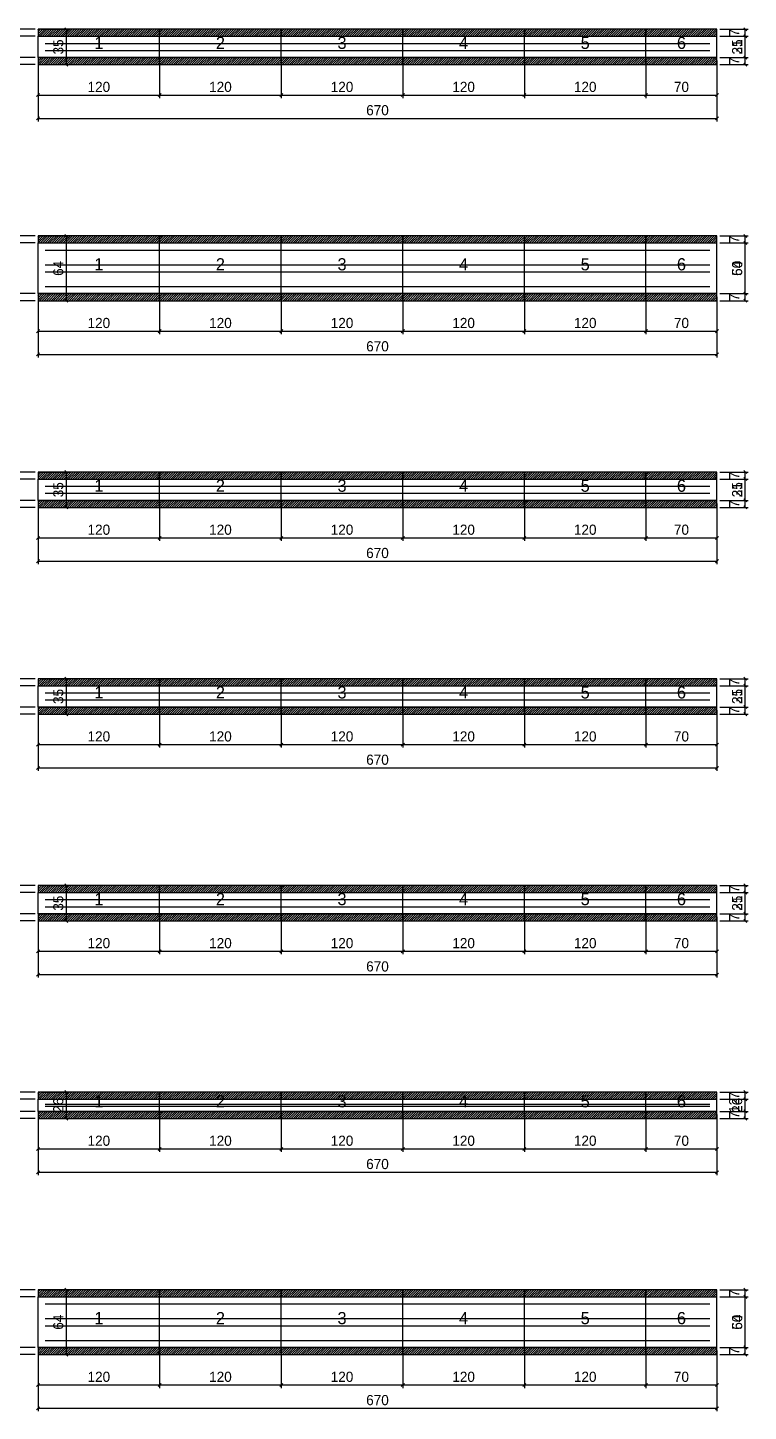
# Model space of a CAD drawing. Extents: x -13000 to 3070, y -38812 to 10330.
# Drawn here: x 918 to 1629, y -4917 to -3552 of the extents above; entities that cross this region are included whole.
import ezdxf
from ezdxf.enums import TextEntityAlignment as Align

# ---------------------------------------------------------------- set-up
doc = ezdxf.new("R2010")
doc.units = 0
for name, color, linetype in [('5', 5, 'Continuous'), ('COTA', 241, 'Continuous'), ('Painéis', 200, 'Continuous'), ('SARR_2.2x7', 40, 'Continuous'), ('SCO-___-LAJ', 224, 'Continuous')]:
    doc.layers.add(name, color=color, linetype=linetype)
doc.dimstyles.new('PAINEL', dxfattribs={"dimtxt": 10, "dimasz": 3, "dimexe": 3, "dimexo": 3, "dimgap": 3, "dimtad": 1, "dimblk": 'OBLIQUE', "dimblk1": 'OBLIQUE', "dimcen": 2.5, "dimclrd": 4, "dimclre": 4, "dimclrt": 240, "dimazin": 3, "dimtfac": 1, "dimtmove": 0, "dimatfit": 3})

# ---------------------------------------------------------------- blocks, each defined once
blk = doc.blocks.new('_OBLIQUE')
at = {"color": 0, "linetype": 'BYBLOCK'}
blk.add_line((-0.5, -0.5), (0.5, 0.5), dxfattribs=at)

msp = doc.modelspace()

# ---------------------------------------------------------------- hatches: boundary and pattern name
at = {"layer": 'COTA'}
h = msp.add_hatch(dxfattribs=at)
h.set_pattern_fill('ANSI31', scale=0.5)
h.paths.add_polyline_path([(928, -3560), (1048, -3560), (1048, -3553), (928, -3553)])
h = msp.add_hatch(dxfattribs=at)
h.set_pattern_fill('ANSI31', scale=0.5)
h.paths.add_polyline_path([(1048, -3560), (1168, -3560), (1168, -3553), (1048, -3553)])
h = msp.add_hatch(dxfattribs=at)
h.set_pattern_fill('ANSI31', scale=0.5)
h.paths.add_polyline_path([(1168, -3560), (1288, -3560), (1288, -3553), (1168, -3553)])
h = msp.add_hatch(dxfattribs=at)
h.set_pattern_fill('ANSI31', scale=0.5)
h.paths.add_polyline_path([(1288, -3560), (1408, -3560), (1408, -3553), (1288, -3553)])
h = msp.add_hatch(dxfattribs=at)
h.set_pattern_fill('ANSI31', scale=0.5)
h.paths.add_polyline_path([(1408, -3560), (1528, -3560), (1528, -3553), (1408, -3553)])
h = msp.add_hatch(dxfattribs=at)
h.set_pattern_fill('ANSI31', scale=0.5)
h.paths.add_polyline_path([(1528, -3560), (1598, -3560), (1598, -3553), (1528, -3553)])
h = msp.add_hatch(dxfattribs=at)
h.set_pattern_fill('ANSI31', scale=0.5)
h.paths.add_polyline_path([(928, -3588), (1048, -3588), (1048, -3581), (928, -3581)])
h = msp.add_hatch(dxfattribs=at)
h.set_pattern_fill('ANSI31', scale=0.5)
h.paths.add_polyline_path([(1048, -3588), (1168, -3588), (1168, -3581), (1048, -3581)])
h = msp.add_hatch(dxfattribs=at)
h.set_pattern_fill('ANSI31', scale=0.5)
h.paths.add_polyline_path([(1168, -3588), (1288, -3588), (1288, -3581), (1168, -3581)])
h = msp.add_hatch(dxfattribs=at)
h.set_pattern_fill('ANSI31', scale=0.5)
h.paths.add_polyline_path([(1288, -3588), (1408, -3588), (1408, -3581), (1288, -3581)])
h = msp.add_hatch(dxfattribs=at)
h.set_pattern_fill('ANSI31', scale=0.5)
h.paths.add_polyline_path([(1408, -3588), (1528, -3588), (1528, -3581), (1408, -3581)])
h = msp.add_hatch(dxfattribs=at)
h.set_pattern_fill('ANSI31', scale=0.5)
h.paths.add_polyline_path([(1528, -3588), (1598, -3588), (1598, -3581), (1528, -3581)])
h = msp.add_hatch(dxfattribs=at)
h.set_pattern_fill('ANSI31', scale=0.5)
h.paths.add_polyline_path([(928, -3764), (1048, -3764), (1048, -3757), (928, -3757)])
h = msp.add_hatch(dxfattribs=at)
h.set_pattern_fill('ANSI31', scale=0.5)
h.paths.add_polyline_path([(1048, -3764), (1168, -3764), (1168, -3757), (1048, -3757)])
h = msp.add_hatch(dxfattribs=at)
h.set_pattern_fill('ANSI31', scale=0.5)
h.paths.add_polyline_path([(1168, -3764), (1288, -3764), (1288, -3757), (1168, -3757)])
h = msp.add_hatch(dxfattribs=at)
h.set_pattern_fill('ANSI31', scale=0.5)
h.paths.add_polyline_path([(1288, -3764), (1408, -3764), (1408, -3757), (1288, -3757)])
h = msp.add_hatch(dxfattribs=at)
h.set_pattern_fill('ANSI31', scale=0.5)
h.paths.add_polyline_path([(1408, -3764), (1528, -3764), (1528, -3757), (1408, -3757)])
h = msp.add_hatch(dxfattribs=at)
h.set_pattern_fill('ANSI31', scale=0.5)
h.paths.add_polyline_path([(1528, -3764), (1598, -3764), (1598, -3757), (1528, -3757)])
h = msp.add_hatch(dxfattribs=at)
h.set_pattern_fill('ANSI31', scale=0.5)
h.paths.add_polyline_path([(928, -3821), (1048, -3821), (1048, -3814), (928, -3814)])
h = msp.add_hatch(dxfattribs=at)
h.set_pattern_fill('ANSI31', scale=0.5)
h.paths.add_polyline_path([(1048, -3821), (1168, -3821), (1168, -3814), (1048, -3814)])
h = msp.add_hatch(dxfattribs=at)
h.set_pattern_fill('ANSI31', scale=0.5)
h.paths.add_polyline_path([(1168, -3821), (1288, -3821), (1288, -3814), (1168, -3814)])
h = msp.add_hatch(dxfattribs=at)
h.set_pattern_fill('ANSI31', scale=0.5)
h.paths.add_polyline_path([(1288, -3821), (1408, -3821), (1408, -3814), (1288, -3814)])
h = msp.add_hatch(dxfattribs=at)
h.set_pattern_fill('ANSI31', scale=0.5)
h.paths.add_polyline_path([(1408, -3821), (1528, -3821), (1528, -3814), (1408, -3814)])
h = msp.add_hatch(dxfattribs=at)
h.set_pattern_fill('ANSI31', scale=0.5)
h.paths.add_polyline_path([(1528, -3821), (1598, -3821), (1598, -3814), (1528, -3814)])
h = msp.add_hatch(dxfattribs=at)
h.set_pattern_fill('ANSI31', scale=0.5)
h.paths.add_polyline_path([(928, -3997), (1048, -3997), (1048, -3990), (928, -3990)])
h = msp.add_hatch(dxfattribs=at)
h.set_pattern_fill('ANSI31', scale=0.5)
h.paths.add_polyline_path([(1048, -3997), (1168, -3997), (1168, -3990), (1048, -3990)])
h = msp.add_hatch(dxfattribs=at)
h.set_pattern_fill('ANSI31', scale=0.5)
h.paths.add_polyline_path([(1168, -3997), (1288, -3997), (1288, -3990), (1168, -3990)])
h = msp.add_hatch(dxfattribs=at)
h.set_pattern_fill('ANSI31', scale=0.5)
h.paths.add_polyline_path([(1288, -3997), (1408, -3997), (1408, -3990), (1288, -3990)])
h = msp.add_hatch(dxfattribs=at)
h.set_pattern_fill('ANSI31', scale=0.5)
h.paths.add_polyline_path([(1408, -3997), (1528, -3997), (1528, -3990), (1408, -3990)])
h = msp.add_hatch(dxfattribs=at)
h.set_pattern_fill('ANSI31', scale=0.5)
h.paths.add_polyline_path([(1528, -3997), (1598, -3997), (1598, -3990), (1528, -3990)])
h = msp.add_hatch(dxfattribs=at)
h.set_pattern_fill('ANSI31', scale=0.5)
h.paths.add_polyline_path([(928, -4025), (1048, -4025), (1048, -4018), (928, -4018)])
h = msp.add_hatch(dxfattribs=at)
h.set_pattern_fill('ANSI31', scale=0.5)
h.paths.add_polyline_path([(1048, -4025), (1168, -4025), (1168, -4018), (1048, -4018)])
h = msp.add_hatch(dxfattribs=at)
h.set_pattern_fill('ANSI31', scale=0.5)
h.paths.add_polyline_path([(1168, -4025), (1288, -4025), (1288, -4018), (1168, -4018)])
h = msp.add_hatch(dxfattribs=at)
h.set_pattern_fill('ANSI31', scale=0.5)
h.paths.add_polyline_path([(1288, -4025), (1408, -4025), (1408, -4018), (1288, -4018)])
h = msp.add_hatch(dxfattribs=at)
h.set_pattern_fill('ANSI31', scale=0.5)
h.paths.add_polyline_path([(1408, -4025), (1528, -4025), (1528, -4018), (1408, -4018)])
h = msp.add_hatch(dxfattribs=at)
h.set_pattern_fill('ANSI31', scale=0.5)
h.paths.add_polyline_path([(1528, -4025), (1598, -4025), (1598, -4018), (1528, -4018)])
h = msp.add_hatch(dxfattribs=at)
h.set_pattern_fill('ANSI31', scale=0.5)
h.paths.add_polyline_path([(928, -4201), (1048, -4201), (1048, -4194), (928, -4194)])
h = msp.add_hatch(dxfattribs=at)
h.set_pattern_fill('ANSI31', scale=0.5)
h.paths.add_polyline_path([(1048, -4201), (1168, -4201), (1168, -4194), (1048, -4194)])
h = msp.add_hatch(dxfattribs=at)
h.set_pattern_fill('ANSI31', scale=0.5)
h.paths.add_polyline_path([(1168, -4201), (1288, -4201), (1288, -4194), (1168, -4194)])
h = msp.add_hatch(dxfattribs=at)
h.set_pattern_fill('ANSI31', scale=0.5)
h.paths.add_polyline_path([(1288, -4201), (1408, -4201), (1408, -4194), (1288, -4194)])
h = msp.add_hatch(dxfattribs=at)
h.set_pattern_fill('ANSI31', scale=0.5)
h.paths.add_polyline_path([(1408, -4201), (1528, -4201), (1528, -4194), (1408, -4194)])
h = msp.add_hatch(dxfattribs=at)
h.set_pattern_fill('ANSI31', scale=0.5)
h.paths.add_polyline_path([(1528, -4201), (1598, -4201), (1598, -4194), (1528, -4194)])
h = msp.add_hatch(dxfattribs=at)
h.set_pattern_fill('ANSI31', scale=0.5)
h.paths.add_polyline_path([(928, -4229), (1048, -4229), (1048, -4222), (928, -4222)])
h = msp.add_hatch(dxfattribs=at)
h.set_pattern_fill('ANSI31', scale=0.5)
h.paths.add_polyline_path([(1048, -4229), (1168, -4229), (1168, -4222), (1048, -4222)])
h = msp.add_hatch(dxfattribs=at)
h.set_pattern_fill('ANSI31', scale=0.5)
h.paths.add_polyline_path([(1168, -4229), (1288, -4229), (1288, -4222), (1168, -4222)])
h = msp.add_hatch(dxfattribs=at)
h.set_pattern_fill('ANSI31', scale=0.5)
h.paths.add_polyline_path([(1288, -4229), (1408, -4229), (1408, -4222), (1288, -4222)])
h = msp.add_hatch(dxfattribs=at)
h.set_pattern_fill('ANSI31', scale=0.5)
h.paths.add_polyline_path([(1408, -4229), (1528, -4229), (1528, -4222), (1408, -4222)])
h = msp.add_hatch(dxfattribs=at)
h.set_pattern_fill('ANSI31', scale=0.5)
h.paths.add_polyline_path([(1528, -4229), (1598, -4229), (1598, -4222), (1528, -4222)])
h = msp.add_hatch(dxfattribs=at)
h.set_pattern_fill('ANSI31', scale=0.5)
h.paths.add_polyline_path([(928, -4405), (1048, -4405), (1048, -4398), (928, -4398)])
h = msp.add_hatch(dxfattribs=at)
h.set_pattern_fill('ANSI31', scale=0.5)
h.paths.add_polyline_path([(1048, -4405), (1168, -4405), (1168, -4398), (1048, -4398)])
h = msp.add_hatch(dxfattribs=at)
h.set_pattern_fill('ANSI31', scale=0.5)
h.paths.add_polyline_path([(1168, -4405), (1288, -4405), (1288, -4398), (1168, -4398)])
h = msp.add_hatch(dxfattribs=at)
h.set_pattern_fill('ANSI31', scale=0.5)
h.paths.add_polyline_path([(1288, -4405), (1408, -4405), (1408, -4398), (1288, -4398)])
h = msp.add_hatch(dxfattribs=at)
h.set_pattern_fill('ANSI31', scale=0.5)
h.paths.add_polyline_path([(1408, -4405), (1528, -4405), (1528, -4398), (1408, -4398)])
h = msp.add_hatch(dxfattribs=at)
h.set_pattern_fill('ANSI31', scale=0.5)
h.paths.add_polyline_path([(1528, -4405), (1598, -4405), (1598, -4398), (1528, -4398)])
h = msp.add_hatch(dxfattribs=at)
h.set_pattern_fill('ANSI31', scale=0.5)
h.paths.add_polyline_path([(928, -4433), (1048, -4433), (1048, -4426), (928, -4426)])
h = msp.add_hatch(dxfattribs=at)
h.set_pattern_fill('ANSI31', scale=0.5)
h.paths.add_polyline_path([(1048, -4433), (1168, -4433), (1168, -4426), (1048, -4426)])
h = msp.add_hatch(dxfattribs=at)
h.set_pattern_fill('ANSI31', scale=0.5)
h.paths.add_polyline_path([(1168, -4433), (1288, -4433), (1288, -4426), (1168, -4426)])
h = msp.add_hatch(dxfattribs=at)
h.set_pattern_fill('ANSI31', scale=0.5)
h.paths.add_polyline_path([(1288, -4433), (1408, -4433), (1408, -4426), (1288, -4426)])
h = msp.add_hatch(dxfattribs=at)
h.set_pattern_fill('ANSI31', scale=0.5)
h.paths.add_polyline_path([(1408, -4433), (1528, -4433), (1528, -4426), (1408, -4426)])
h = msp.add_hatch(dxfattribs=at)
h.set_pattern_fill('ANSI31', scale=0.5)
h.paths.add_polyline_path([(1528, -4433), (1598, -4433), (1598, -4426), (1528, -4426)])
h = msp.add_hatch(dxfattribs=at)
h.set_pattern_fill('ANSI31', scale=0.5)
h.paths.add_polyline_path([(928, -4609), (1048, -4609), (1048, -4602), (928, -4602)])
h = msp.add_hatch(dxfattribs=at)
h.set_pattern_fill('ANSI31', scale=0.5)
h.paths.add_polyline_path([(1048, -4609), (1168, -4609), (1168, -4602), (1048, -4602)])
h = msp.add_hatch(dxfattribs=at)
h.set_pattern_fill('ANSI31', scale=0.5)
h.paths.add_polyline_path([(1168, -4609), (1288, -4609), (1288, -4602), (1168, -4602)])
h = msp.add_hatch(dxfattribs=at)
h.set_pattern_fill('ANSI31', scale=0.5)
h.paths.add_polyline_path([(1288, -4609), (1408, -4609), (1408, -4602), (1288, -4602)])
h = msp.add_hatch(dxfattribs=at)
h.set_pattern_fill('ANSI31', scale=0.5)
h.paths.add_polyline_path([(1408, -4609), (1528, -4609), (1528, -4602), (1408, -4602)])
h = msp.add_hatch(dxfattribs=at)
h.set_pattern_fill('ANSI31', scale=0.5)
h.paths.add_polyline_path([(1528, -4609), (1598, -4609), (1598, -4602), (1528, -4602)])
h = msp.add_hatch(dxfattribs=at)
h.set_pattern_fill('ANSI31', scale=0.5)
h.paths.add_polyline_path([(928, -4628), (1048, -4628), (1048, -4621), (928, -4621)])
h = msp.add_hatch(dxfattribs=at)
h.set_pattern_fill('ANSI31', scale=0.5)
h.paths.add_polyline_path([(1048, -4628), (1168, -4628), (1168, -4621), (1048, -4621)])
h = msp.add_hatch(dxfattribs=at)
h.set_pattern_fill('ANSI31', scale=0.5)
h.paths.add_polyline_path([(1168, -4628), (1288, -4628), (1288, -4621), (1168, -4621)])
h = msp.add_hatch(dxfattribs=at)
h.set_pattern_fill('ANSI31', scale=0.5)
h.paths.add_polyline_path([(1288, -4628), (1408, -4628), (1408, -4621), (1288, -4621)])
h = msp.add_hatch(dxfattribs=at)
h.set_pattern_fill('ANSI31', scale=0.5)
h.paths.add_polyline_path([(1408, -4628), (1528, -4628), (1528, -4621), (1408, -4621)])
h = msp.add_hatch(dxfattribs=at)
h.set_pattern_fill('ANSI31', scale=0.5)
h.paths.add_polyline_path([(1528, -4628), (1598, -4628), (1598, -4621), (1528, -4621)])
h = msp.add_hatch(dxfattribs=at)
h.set_pattern_fill('ANSI31', scale=0.5)
h.paths.add_polyline_path([(928, -4804), (1048, -4804), (1048, -4797), (928, -4797)])
h = msp.add_hatch(dxfattribs=at)
h.set_pattern_fill('ANSI31', scale=0.5)
h.paths.add_polyline_path([(1048, -4804), (1168, -4804), (1168, -4797), (1048, -4797)])
h = msp.add_hatch(dxfattribs=at)
h.set_pattern_fill('ANSI31', scale=0.5)
h.paths.add_polyline_path([(1168, -4804), (1288, -4804), (1288, -4797), (1168, -4797)])
h = msp.add_hatch(dxfattribs=at)
h.set_pattern_fill('ANSI31', scale=0.5)
h.paths.add_polyline_path([(1288, -4804), (1408, -4804), (1408, -4797), (1288, -4797)])
h = msp.add_hatch(dxfattribs=at)
h.set_pattern_fill('ANSI31', scale=0.5)
h.paths.add_polyline_path([(1408, -4804), (1528, -4804), (1528, -4797), (1408, -4797)])
h = msp.add_hatch(dxfattribs=at)
h.set_pattern_fill('ANSI31', scale=0.5)
h.paths.add_polyline_path([(1528, -4804), (1598, -4804), (1598, -4797), (1528, -4797)])
h = msp.add_hatch(dxfattribs=at)
h.set_pattern_fill('ANSI31', scale=0.5)
h.paths.add_polyline_path([(928, -4861), (1048, -4861), (1048, -4854), (928, -4854)])
h = msp.add_hatch(dxfattribs=at)
h.set_pattern_fill('ANSI31', scale=0.5)
h.paths.add_polyline_path([(1048, -4861), (1168, -4861), (1168, -4854), (1048, -4854)])
h = msp.add_hatch(dxfattribs=at)
h.set_pattern_fill('ANSI31', scale=0.5)
h.paths.add_polyline_path([(1168, -4861), (1288, -4861), (1288, -4854), (1168, -4854)])
h = msp.add_hatch(dxfattribs=at)
h.set_pattern_fill('ANSI31', scale=0.5)
h.paths.add_polyline_path([(1288, -4861), (1408, -4861), (1408, -4854), (1288, -4854)])
h = msp.add_hatch(dxfattribs=at)
h.set_pattern_fill('ANSI31', scale=0.5)
h.paths.add_polyline_path([(1408, -4861), (1528, -4861), (1528, -4854), (1408, -4854)])
h = msp.add_hatch(dxfattribs=at)
h.set_pattern_fill('ANSI31', scale=0.5)
h.paths.add_polyline_path([(1528, -4861), (1598, -4861), (1598, -4854), (1528, -4854)])

# ---------------------------------------------------------------- linework, layer by layer
at = {"layer": 'Painéis'}
for p, q in [((928, -3560), (1048, -3560)), ((928, -3581), (928, -3560)), ((1048, -3581), (1048, -3560)), ((1048, -3581), (1048, -3560)), ((1048, -3560), (1168, -3560)), ((1048, -3581), (1048, -3560)), ((1168, -3581), (1168, -3560)), ((1168, -3581), (1168, -3560)), ((1168, -3560), (1288, -3560)), ((1168, -3581), (1168, -3560)), ((1288, -3581), (1288, -3560)), ((1288, -3581), (1288, -3560)), ((1288, -3560), (1408, -3560)), ((1288, -3581), (1288, -3560)), ((1408, -3581), (1408, -3560)), ((1408, -3581), (1408, -3560)), ((1408, -3560), (1528, -3560)), ((1408, -3581), (1408, -3560)), ((1528, -3581), (1528, -3560)), ((1528, -3581), (1528, -3560)), ((1528, -3560), (1598, -3560)), ((1528, -3581), (1528, -3560)), ((1598, -3581), (1598, -3560)), ((928, -3581), (1048, -3581)), ((1048, -3581), (1168, -3581)), ((1168, -3581), (1288, -3581)), ((1288, -3581), (1408, -3581)), ((1408, -3581), (1528, -3581)), ((1528, -3581), (1598, -3581)), ((928, -3764), (1048, -3764)), ((928, -3814), (928, -3764)), ((1048, -3814), (1048, -3764)), ((1048, -3814), (1048, -3764)), ((1048, -3764), (1168, -3764)), ((1048, -3814), (1048, -3764)), ((1168, -3814), (1168, -3764)), ((1168, -3814), (1168, -3764)), ((1168, -3764), (1288, -3764)), ((1168, -3814), (1168, -3764)), ((1288, -3814), (1288, -3764)), ((1288, -3814), (1288, -3764)), ((1288, -3764), (1408, -3764)), ((1288, -3814), (1288, -3764)), ((1408, -3814), (1408, -3764)), ((1408, -3814), (1408, -3764)), ((1408, -3764), (1528, -3764)), ((1408, -3814), (1408, -3764)), ((1528, -3814), (1528, -3764)), ((1528, -3814), (1528, -3764)), ((1528, -3764), (1598, -3764)), ((1528, -3814), (1528, -3764)), ((1598, -3814), (1598, -3764)), ((928, -3814), (1048, -3814)), ((1048, -3814), (1168, -3814)), ((1168, -3814), (1288, -3814)), ((1288, -3814), (1408, -3814)), ((1408, -3814), (1528, -3814)), ((1528, -3814), (1598, -3814)), ((928, -3997), (1048, -3997)), ((928, -4018), (928, -3997)), ((1048, -4018), (1048, -3997)), ((1048, -4018), (1048, -3997)), ((1048, -3997), (1168, -3997)), ((1048, -4018), (1048, -3997)), ((1168, -4018), (1168, -3997)), ((1168, -4018), (1168, -3997)), ((1168, -3997), (1288, -3997)), ((1168, -4018), (1168, -3997)), ((1288, -4018), (1288, -3997)), ((1288, -4018), (1288, -3997)), ((1288, -3997), (1408, -3997)), ((1288, -4018), (1288, -3997)), ((1408, -4018), (1408, -3997)), ((1408, -4018), (1408, -3997)), ((1408, -3997), (1528, -3997)), ((1408, -4018), (1408, -3997)), ((1528, -4018), (1528, -3997)), ((1528, -4018), (1528, -3997)), ((1528, -3997), (1598, -3997)), ((1528, -4018), (1528, -3997)), ((1598, -4018), (1598, -3997)), ((928, -4018), (1048, -4018)), ((1048, -4018), (1168, -4018)), ((1168, -4018), (1288, -4018)), ((1288, -4018), (1408, -4018)), ((1408, -4018), (1528, -4018)), ((1528, -4018), (1598, -4018)), ((928, -4201), (1048, -4201)), ((928, -4222), (928, -4201)), ((1048, -4222), (1048, -4201)), ((1048, -4222), (1048, -4201)), ((1048, -4201), (1168, -4201)), ((1048, -4222), (1048, -4201)), ((1168, -4222), (1168, -4201)), ((1168, -4222), (1168, -4201)), ((1168, -4201), (1288, -4201)), ((1168, -4222), (1168, -4201)), ((1288, -4222), (1288, -4201)), ((1288, -4222), (1288, -4201)), ((1288, -4201), (1408, -4201)), ((1288, -4222), (1288, -4201)), ((1408, -4222), (1408, -4201)), ((1408, -4222), (1408, -4201)), ((1408, -4201), (1528, -4201)), ((1408, -4222), (1408, -4201)), ((1528, -4222), (1528, -4201)), ((1528, -4222), (1528, -4201)), ((1528, -4201), (1598, -4201)), ((1528, -4222), (1528, -4201)), ((1598, -4222), (1598, -4201)), ((928, -4222), (1048, -4222)), ((1048, -4222), (1168, -4222)), ((1168, -4222), (1288, -4222)), ((1288, -4222), (1408, -4222)), ((1408, -4222), (1528, -4222)), ((1528, -4222), (1598, -4222)), ((928, -4405), (1048, -4405)), ((928, -4426), (928, -4405)), ((1048, -4426), (1048, -4405)), ((1048, -4426), (1048, -4405)), ((1048, -4405), (1168, -4405)), ((1048, -4426), (1048, -4405)), ((1168, -4426), (1168, -4405)), ((1168, -4426), (1168, -4405)), ((1168, -4405), (1288, -4405)), ((1168, -4426), (1168, -4405)), ((1288, -4426), (1288, -4405)), ((1288, -4426), (1288, -4405)), ((1288, -4405), (1408, -4405)), ((1288, -4426), (1288, -4405)), ((1408, -4426), (1408, -4405)), ((1408, -4426), (1408, -4405)), ((1408, -4405), (1528, -4405)), ((1408, -4426), (1408, -4405)), ((1528, -4426), (1528, -4405)), ((1528, -4426), (1528, -4405)), ((1528, -4405), (1598, -4405)), ((1528, -4426), (1528, -4405)), ((1598, -4426), (1598, -4405)), ((928, -4426), (1048, -4426)), ((1048, -4426), (1168, -4426)), ((1168, -4426), (1288, -4426)), ((1288, -4426), (1408, -4426)), ((1408, -4426), (1528, -4426)), ((1528, -4426), (1598, -4426)), ((928, -4609), (1048, -4609)), ((928, -4621), (928, -4609)), ((1048, -4621), (1048, -4609)), ((1048, -4621), (1048, -4609)), ((1048, -4609), (1168, -4609)), ((1048, -4621), (1048, -4609)), ((1168, -4621), (1168, -4609)), ((1168, -4621), (1168, -4609)), ((1168, -4609), (1288, -4609)), ((1168, -4621), (1168, -4609)), ((1288, -4621), (1288, -4609)), ((1288, -4621), (1288, -4609)), ((1288, -4609), (1408, -4609)), ((1288, -4621), (1288, -4609)), ((1408, -4621), (1408, -4609)), ((1408, -4621), (1408, -4609)), ((1408, -4609), (1528, -4609)), ((1408, -4621), (1408, -4609)), ((1528, -4621), (1528, -4609)), ((1528, -4621), (1528, -4609)), ((1528, -4609), (1598, -4609)), ((1528, -4621), (1528, -4609)), ((1598, -4621), (1598, -4609)), ((928, -4621), (1048, -4621)), ((1048, -4621), (1168, -4621)), ((1168, -4621), (1288, -4621)), ((1288, -4621), (1408, -4621)), ((1408, -4621), (1528, -4621)), ((1528, -4621), (1598, -4621)), ((928, -4804), (1048, -4804)), ((928, -4854), (928, -4804)), ((1048, -4854), (1048, -4804)), ((1048, -4854), (1048, -4804)), ((1048, -4804), (1168, -4804)), ((1048, -4854), (1048, -4804)), ((1168, -4854), (1168, -4804)), ((1168, -4854), (1168, -4804)), ((1168, -4804), (1288, -4804)), ((1168, -4854), (1168, -4804)), ((1288, -4854), (1288, -4804)), ((1288, -4854), (1288, -4804)), ((1288, -4804), (1408, -4804)), ((1288, -4854), (1288, -4804)), ((1408, -4854), (1408, -4804)), ((1408, -4854), (1408, -4804)), ((1408, -4804), (1528, -4804)), ((1408, -4854), (1408, -4804)), ((1528, -4854), (1528, -4804)), ((1528, -4854), (1528, -4804)), ((1528, -4804), (1598, -4804)), ((1528, -4854), (1528, -4804)), ((1598, -4854), (1598, -4804)), ((928, -4854), (1048, -4854)), ((1048, -4854), (1168, -4854)), ((1168, -4854), (1288, -4854)), ((1288, -4854), (1408, -4854)), ((1408, -4854), (1528, -4854)), ((1528, -4854), (1598, -4854))]:
    msp.add_line(p, q, dxfattribs=at)
at = {"layer": 'SARR_2.2x7'}
for points in [[(935, -3567), (1048, -3567)], [(935, -3567), (1048, -3567)], [(935, -3574), (1048, -3574)], [(935, -3574), (1048, -3574)], [(1048, -3567), (1168, -3567)], [(1048, -3567), (1168, -3567)], [(1048, -3574), (1168, -3574)], [(1048, -3574), (1168, -3574)], [(1168, -3567), (1288, -3567)], [(1168, -3567), (1288, -3567)], [(1168, -3574), (1288, -3574)], [(1168, -3574), (1288, -3574)], [(1288, -3567), (1408, -3567)], [(1288, -3567), (1408, -3567)], [(1288, -3574), (1408, -3574)], [(1288, -3574), (1408, -3574)], [(1408, -3567), (1528, -3567)], [(1408, -3567), (1528, -3567)], [(1408, -3574), (1528, -3574)], [(1408, -3574), (1528, -3574)], [(1528, -3567), (1591, -3567)], [(1528, -3567), (1591, -3567)], [(1528, -3574), (1591, -3574)], [(1528, -3574), (1591, -3574)], [(935, -3771), (1048, -3771)], [(935, -3771), (1048, -3771)], [(1048, -3771), (1168, -3771)], [(1048, -3771), (1168, -3771)], [(1168, -3771), (1288, -3771)], [(1168, -3771), (1288, -3771)], [(1288, -3771), (1408, -3771)], [(1288, -3771), (1408, -3771)], [(1408, -3771), (1528, -3771)], [(1408, -3771), (1528, -3771)], [(1528, -3771), (1591, -3771)], [(1528, -3771), (1591, -3771)], [(935, -3785.5), (1048, -3785.5)], [(935, -3785.5), (1048, -3785.5)], [(935, -3792.5), (1048, -3792.5)], [(935, -3792.5), (1048, -3792.5)], [(1048, -3785.5), (1168, -3785.5)], [(1048, -3785.5), (1168, -3785.5)], [(1048, -3792.5), (1168, -3792.5)], [(1048, -3792.5), (1168, -3792.5)], [(1168, -3785.5), (1288, -3785.5)], [(1168, -3785.5), (1288, -3785.5)], [(1168, -3792.5), (1288, -3792.5)], [(1168, -3792.5), (1288, -3792.5)], [(1288, -3785.5), (1408, -3785.5)], [(1288, -3785.5), (1408, -3785.5)], [(1288, -3792.5), (1408, -3792.5)], [(1288, -3792.5), (1408, -3792.5)], [(1408, -3785.5), (1528, -3785.5)], [(1408, -3785.5), (1528, -3785.5)], [(1408, -3792.5), (1528, -3792.5)], [(1408, -3792.5), (1528, -3792.5)], [(1528, -3785.5), (1591, -3785.5)], [(1528, -3785.5), (1591, -3785.5)], [(1528, -3792.5), (1591, -3792.5)], [(1528, -3792.5), (1591, -3792.5)], [(935, -3807), (1048, -3807)], [(935, -3807), (1048, -3807)], [(1048, -3807), (1168, -3807)], [(1048, -3807), (1168, -3807)], [(1168, -3807), (1288, -3807)], [(1168, -3807), (1288, -3807)], [(1288, -3807), (1408, -3807)], [(1288, -3807), (1408, -3807)], [(1408, -3807), (1528, -3807)], [(1408, -3807), (1528, -3807)], [(1528, -3807), (1591, -3807)], [(1528, -3807), (1591, -3807)], [(935, -4004), (1048, -4004)], [(935, -4004), (1048, -4004)], [(935, -4011), (1048, -4011)], [(935, -4011), (1048, -4011)], [(1048, -4004), (1168, -4004)], [(1048, -4004), (1168, -4004)], [(1048, -4011), (1168, -4011)], [(1048, -4011), (1168, -4011)], [(1168, -4004), (1288, -4004)], [(1168, -4004), (1288, -4004)], [(1168, -4011), (1288, -4011)], [(1168, -4011), (1288, -4011)], [(1288, -4004), (1408, -4004)], [(1288, -4004), (1408, -4004)], [(1288, -4011), (1408, -4011)], [(1288, -4011), (1408, -4011)], [(1408, -4004), (1528, -4004)], [(1408, -4004), (1528, -4004)], [(1408, -4011), (1528, -4011)], [(1408, -4011), (1528, -4011)], [(1528, -4004), (1591, -4004)], [(1528, -4004), (1591, -4004)], [(1528, -4011), (1591, -4011)], [(1528, -4011), (1591, -4011)], [(935, -4208), (1048, -4208)], [(935, -4208), (1048, -4208)], [(935, -4215), (1048, -4215)], [(935, -4215), (1048, -4215)], [(1048, -4208), (1168, -4208)], [(1048, -4208), (1168, -4208)], [(1048, -4215), (1168, -4215)], [(1048, -4215), (1168, -4215)], [(1168, -4208), (1288, -4208)], [(1168, -4208), (1288, -4208)], [(1168, -4215), (1288, -4215)], [(1168, -4215), (1288, -4215)], [(1288, -4208), (1408, -4208)], [(1288, -4208), (1408, -4208)], [(1288, -4215), (1408, -4215)], [(1288, -4215), (1408, -4215)], [(1408, -4208), (1528, -4208)], [(1408, -4208), (1528, -4208)], [(1408, -4215), (1528, -4215)], [(1408, -4215), (1528, -4215)], [(1528, -4208), (1591, -4208)], [(1528, -4208), (1591, -4208)], [(1528, -4215), (1591, -4215)], [(1528, -4215), (1591, -4215)], [(935, -4412), (1048, -4412)], [(935, -4412), (1048, -4412)], [(935, -4419), (1048, -4419)], [(935, -4419), (1048, -4419)], [(1048, -4412), (1168, -4412)], [(1048, -4412), (1168, -4412)], [(1048, -4419), (1168, -4419)], [(1048, -4419), (1168, -4419)], [(1168, -4412), (1288, -4412)], [(1168, -4412), (1288, -4412)], [(1168, -4419), (1288, -4419)], [(1168, -4419), (1288, -4419)], [(1288, -4412), (1408, -4412)], [(1288, -4412), (1408, -4412)], [(1288, -4419), (1408, -4419)], [(1288, -4419), (1408, -4419)], [(1408, -4412), (1528, -4412)], [(1408, -4412), (1528, -4412)], [(1408, -4419), (1528, -4419)], [(1408, -4419), (1528, -4419)], [(1528, -4412), (1591, -4412)], [(1528, -4412), (1591, -4412)], [(1528, -4419), (1591, -4419)], [(1528, -4419), (1591, -4419)], [(935, -4614), (1048, -4614)], [(935, -4614), (1048, -4614)], [(1048, -4614), (1168, -4614)], [(1048, -4614), (1168, -4614)], [(1168, -4614), (1288, -4614)], [(1168, -4614), (1288, -4614)], [(1288, -4614), (1408, -4614)], [(1288, -4614), (1408, -4614)], [(1408, -4614), (1528, -4614)], [(1408, -4614), (1528, -4614)], [(1528, -4614), (1591, -4614)], [(1528, -4614), (1591, -4614)], [(935, -4616), (1048, -4616)], [(935, -4616), (1048, -4616)], [(1048, -4616), (1168, -4616)], [(1048, -4616), (1168, -4616)], [(1168, -4616), (1288, -4616)], [(1168, -4616), (1288, -4616)], [(1288, -4616), (1408, -4616)], [(1288, -4616), (1408, -4616)], [(1408, -4616), (1528, -4616)], [(1408, -4616), (1528, -4616)], [(1528, -4616), (1591, -4616)], [(1528, -4616), (1591, -4616)], [(935, -4811), (1048, -4811)], [(935, -4811), (1048, -4811)], [(1048, -4811), (1168, -4811)], [(1048, -4811), (1168, -4811)], [(1168, -4811), (1288, -4811)], [(1168, -4811), (1288, -4811)], [(1288, -4811), (1408, -4811)], [(1288, -4811), (1408, -4811)], [(1408, -4811), (1528, -4811)], [(1408, -4811), (1528, -4811)], [(1528, -4811), (1591, -4811)], [(1528, -4811), (1591, -4811)], [(935, -4825.5), (1048, -4825.5)], [(935, -4825.5), (1048, -4825.5)], [(935, -4832.5), (1048, -4832.5)], [(935, -4832.5), (1048, -4832.5)], [(1048, -4825.5), (1168, -4825.5)], [(1048, -4825.5), (1168, -4825.5)], [(1048, -4832.5), (1168, -4832.5)], [(1048, -4832.5), (1168, -4832.5)], [(1168, -4825.5), (1288, -4825.5)], [(1168, -4825.5), (1288, -4825.5)], [(1168, -4832.5), (1288, -4832.5)], [(1168, -4832.5), (1288, -4832.5)], [(1288, -4825.5), (1408, -4825.5)], [(1288, -4825.5), (1408, -4825.5)], [(1288, -4832.5), (1408, -4832.5)], [(1288, -4832.5), (1408, -4832.5)], [(1408, -4825.5), (1528, -4825.5)], [(1408, -4825.5), (1528, -4825.5)], [(1408, -4832.5), (1528, -4832.5)], [(1408, -4832.5), (1528, -4832.5)], [(1528, -4825.5), (1591, -4825.5)], [(1528, -4825.5), (1591, -4825.5)], [(1528, -4832.5), (1591, -4832.5)], [(1528, -4832.5), (1591, -4832.5)], [(935, -4847), (1048, -4847)], [(935, -4847), (1048, -4847)], [(1048, -4847), (1168, -4847)], [(1048, -4847), (1168, -4847)], [(1168, -4847), (1288, -4847)], [(1168, -4847), (1288, -4847)], [(1288, -4847), (1408, -4847)], [(1288, -4847), (1408, -4847)], [(1408, -4847), (1528, -4847)], [(1408, -4847), (1528, -4847)], [(1528, -4847), (1591, -4847)], [(1528, -4847), (1591, -4847)]]:
    msp.add_lwpolyline(points, dxfattribs=at)
at = {"layer": 'SCO-___-LAJ'}
for points in [[(928, -3560), (1048, -3560), (1048, -3553), (928, -3553)], [(1048, -3560), (1168, -3560), (1168, -3553), (1048, -3553)], [(1168, -3560), (1288, -3560), (1288, -3553), (1168, -3553)], [(1288, -3560), (1408, -3560), (1408, -3553), (1288, -3553)], [(1408, -3560), (1528, -3560), (1528, -3553), (1408, -3553)], [(1528, -3560), (1598, -3560), (1598, -3553), (1528, -3553)], [(928, -3588), (1048, -3588), (1048, -3581), (928, -3581)], [(1048, -3588), (1168, -3588), (1168, -3581), (1048, -3581)], [(1168, -3588), (1288, -3588), (1288, -3581), (1168, -3581)], [(1288, -3588), (1408, -3588), (1408, -3581), (1288, -3581)], [(1408, -3588), (1528, -3588), (1528, -3581), (1408, -3581)], [(1528, -3588), (1598, -3588), (1598, -3581), (1528, -3581)], [(928, -3764), (1048, -3764), (1048, -3757), (928, -3757)], [(1048, -3764), (1168, -3764), (1168, -3757), (1048, -3757)], [(1168, -3764), (1288, -3764), (1288, -3757), (1168, -3757)], [(1288, -3764), (1408, -3764), (1408, -3757), (1288, -3757)], [(1408, -3764), (1528, -3764), (1528, -3757), (1408, -3757)], [(1528, -3764), (1598, -3764), (1598, -3757), (1528, -3757)], [(928, -3821), (1048, -3821), (1048, -3814), (928, -3814)], [(1048, -3821), (1168, -3821), (1168, -3814), (1048, -3814)], [(1168, -3821), (1288, -3821), (1288, -3814), (1168, -3814)], [(1288, -3821), (1408, -3821), (1408, -3814), (1288, -3814)], [(1408, -3821), (1528, -3821), (1528, -3814), (1408, -3814)], [(1528, -3821), (1598, -3821), (1598, -3814), (1528, -3814)], [(928, -3997), (1048, -3997), (1048, -3990), (928, -3990)], [(1048, -3997), (1168, -3997), (1168, -3990), (1048, -3990)], [(1168, -3997), (1288, -3997), (1288, -3990), (1168, -3990)], [(1288, -3997), (1408, -3997), (1408, -3990), (1288, -3990)], [(1408, -3997), (1528, -3997), (1528, -3990), (1408, -3990)], [(1528, -3997), (1598, -3997), (1598, -3990), (1528, -3990)], [(928, -4025), (1048, -4025), (1048, -4018), (928, -4018)], [(1048, -4025), (1168, -4025), (1168, -4018), (1048, -4018)], [(1168, -4025), (1288, -4025), (1288, -4018), (1168, -4018)], [(1288, -4025), (1408, -4025), (1408, -4018), (1288, -4018)], [(1408, -4025), (1528, -4025), (1528, -4018), (1408, -4018)], [(1528, -4025), (1598, -4025), (1598, -4018), (1528, -4018)], [(928, -4201), (1048, -4201), (1048, -4194), (928, -4194)], [(1048, -4201), (1168, -4201), (1168, -4194), (1048, -4194)], [(1168, -4201), (1288, -4201), (1288, -4194), (1168, -4194)], [(1288, -4201), (1408, -4201), (1408, -4194), (1288, -4194)], [(1408, -4201), (1528, -4201), (1528, -4194), (1408, -4194)], [(1528, -4201), (1598, -4201), (1598, -4194), (1528, -4194)], [(928, -4229), (1048, -4229), (1048, -4222), (928, -4222)], [(1048, -4229), (1168, -4229), (1168, -4222), (1048, -4222)], [(1168, -4229), (1288, -4229), (1288, -4222), (1168, -4222)], [(1288, -4229), (1408, -4229), (1408, -4222), (1288, -4222)], [(1408, -4229), (1528, -4229), (1528, -4222), (1408, -4222)], [(1528, -4229), (1598, -4229), (1598, -4222), (1528, -4222)], [(928, -4405), (1048, -4405), (1048, -4398), (928, -4398)], [(1048, -4405), (1168, -4405), (1168, -4398), (1048, -4398)], [(1168, -4405), (1288, -4405), (1288, -4398), (1168, -4398)], [(1288, -4405), (1408, -4405), (1408, -4398), (1288, -4398)], [(1408, -4405), (1528, -4405), (1528, -4398), (1408, -4398)], [(1528, -4405), (1598, -4405), (1598, -4398), (1528, -4398)], [(928, -4433), (1048, -4433), (1048, -4426), (928, -4426)], [(1048, -4433), (1168, -4433), (1168, -4426), (1048, -4426)], [(1168, -4433), (1288, -4433), (1288, -4426), (1168, -4426)], [(1288, -4433), (1408, -4433), (1408, -4426), (1288, -4426)], [(1408, -4433), (1528, -4433), (1528, -4426), (1408, -4426)], [(1528, -4433), (1598, -4433), (1598, -4426), (1528, -4426)], [(928, -4609), (1048, -4609), (1048, -4602), (928, -4602)], [(1048, -4609), (1168, -4609), (1168, -4602), (1048, -4602)], [(1168, -4609), (1288, -4609), (1288, -4602), (1168, -4602)], [(1288, -4609), (1408, -4609), (1408, -4602), (1288, -4602)], [(1408, -4609), (1528, -4609), (1528, -4602), (1408, -4602)], [(1528, -4609), (1598, -4609), (1598, -4602), (1528, -4602)], [(928, -4628), (1048, -4628), (1048, -4621), (928, -4621)], [(1048, -4628), (1168, -4628), (1168, -4621), (1048, -4621)], [(1168, -4628), (1288, -4628), (1288, -4621), (1168, -4621)], [(1288, -4628), (1408, -4628), (1408, -4621), (1288, -4621)], [(1408, -4628), (1528, -4628), (1528, -4621), (1408, -4621)], [(1528, -4628), (1598, -4628), (1598, -4621), (1528, -4621)], [(928, -4804), (1048, -4804), (1048, -4797), (928, -4797)], [(1048, -4804), (1168, -4804), (1168, -4797), (1048, -4797)], [(1168, -4804), (1288, -4804), (1288, -4797), (1168, -4797)], [(1288, -4804), (1408, -4804), (1408, -4797), (1288, -4797)], [(1408, -4804), (1528, -4804), (1528, -4797), (1408, -4797)], [(1528, -4804), (1598, -4804), (1598, -4797), (1528, -4797)], [(928, -4861), (1048, -4861), (1048, -4854), (928, -4854)], [(1048, -4861), (1168, -4861), (1168, -4854), (1048, -4854)], [(1168, -4861), (1288, -4861), (1288, -4854), (1168, -4854)], [(1288, -4861), (1408, -4861), (1408, -4854), (1288, -4854)], [(1408, -4861), (1528, -4861), (1528, -4854), (1408, -4854)], [(1528, -4861), (1598, -4861), (1598, -4854), (1528, -4854)]]:
    msp.add_lwpolyline(points, close=True, dxfattribs=at)

# ---------------------------------------------------------------- texts
at = {"layer": '5'}
for s, p in [('1', (988, -3566.5)), ('2', (1108, -3566.5)), ('3', (1228, -3566.5)), ('4', (1348, -3566.5)), ('5', (1468, -3566.5)), ('6', (1563, -3566.5)), ('1', (988, -3785)), ('2', (1108, -3785)), ('3', (1228, -3785)), ('4', (1348, -3785)), ('5', (1468, -3785)), ('6', (1563, -3785)), ('1', (988, -4003.5)), ('2', (1108, -4003.5)), ('3', (1228, -4003.5)), ('4', (1348, -4003.5)), ('5', (1468, -4003.5)), ('6', (1563, -4003.5)), ('1', (988, -4207.5)), ('2', (1108, -4207.5)), ('3', (1228, -4207.5)), ('4', (1348, -4207.5)), ('5', (1468, -4207.5)), ('6', (1563, -4207.5)), ('1', (988, -4411.5)), ('2', (1108, -4411.5)), ('3', (1228, -4411.5)), ('4', (1348, -4411.5)), ('5', (1468, -4411.5)), ('6', (1563, -4411.5)), ('1', (988, -4611)), ('2', (1108, -4611)), ('3', (1228, -4611)), ('4', (1348, -4611)), ('5', (1468, -4611)), ('6', (1563, -4611)), ('1', (988, -4825)), ('2', (1108, -4825)), ('3', (1228, -4825)), ('4', (1348, -4825)), ('5', (1468, -4825)), ('6', (1563, -4825))]:
    msp.add_text(s, height=12, dxfattribs=at).set_placement(p, align=Align.MIDDLE_CENTER)

# ---------------------------------------------------------------- dimensions: what is measured, and where the dimension line sits
at = {"layer": 'COTA'}
for base, p1, p2 in [((900, -3560), (928, -3560), (928, -3553)), ((900, -3581), (928, -3581), (928, -3560)), ((956, -3588), (928, -3588), (928, -3553)), ((1626, -3588), (1598, -3588), (1598, -3553)), ((1626, -3560), (1598, -3560), (1598, -3553)), ((1626, -3581), (1598, -3581), (1598, -3560)), ((900, -3588), (928, -3588), (928, -3581)), ((1626, -3588), (1598, -3588), (1598, -3581)), ((900, -3764), (928, -3764), (928, -3757)), ((900, -3814), (928, -3814), (928, -3764)), ((956, -3821), (928, -3821), (928, -3757)), ((1626, -3821), (1598, -3821), (1598, -3757)), ((1626, -3764), (1598, -3764), (1598, -3757)), ((1626, -3814), (1598, -3814), (1598, -3764)), ((900, -3821), (928, -3821), (928, -3814)), ((1626, -3821), (1598, -3821), (1598, -3814)), ((900, -3997), (928, -3997), (928, -3990)), ((900, -4018), (928, -4018), (928, -3997)), ((956, -4025), (928, -4025), (928, -3990)), ((1626, -4025), (1598, -4025), (1598, -3990)), ((1626, -3997), (1598, -3997), (1598, -3990)), ((1626, -4018), (1598, -4018), (1598, -3997)), ((900, -4025), (928, -4025), (928, -4018)), ((1626, -4025), (1598, -4025), (1598, -4018)), ((900, -4201), (928, -4201), (928, -4194)), ((900, -4222), (928, -4222), (928, -4201)), ((956, -4229), (928, -4229), (928, -4194)), ((1626, -4229), (1598, -4229), (1598, -4194)), ((1626, -4201), (1598, -4201), (1598, -4194)), ((1626, -4222), (1598, -4222), (1598, -4201)), ((900, -4229), (928, -4229), (928, -4222)), ((1626, -4229), (1598, -4229), (1598, -4222)), ((900, -4405), (928, -4405), (928, -4398)), ((956, -4433), (928, -4433), (928, -4398)), ((1626, -4433), (1598, -4433), (1598, -4398)), ((1626, -4405), (1598, -4405), (1598, -4398)), ((900, -4426), (928, -4426), (928, -4405)), ((1626, -4426), (1598, -4426), (1598, -4405)), ((900, -4433), (928, -4433), (928, -4426)), ((1626, -4433), (1598, -4433), (1598, -4426)), ((900, -4609), (928, -4609), (928, -4602)), ((956, -4628), (928, -4628), (928, -4602)), ((1626, -4628), (1598, -4628), (1598, -4602)), ((1626, -4609), (1598, -4609), (1598, -4602)), ((900, -4621), (928, -4621), (928, -4609)), ((1626, -4621), (1598, -4621), (1598, -4609)), ((900, -4628), (928, -4628), (928, -4621)), ((1626, -4628), (1598, -4628), (1598, -4621)), ((900, -4804), (928, -4804), (928, -4797)), ((900, -4854), (928, -4854), (928, -4804)), ((956, -4861), (928, -4861), (928, -4797)), ((1626, -4861), (1598, -4861), (1598, -4797)), ((1626, -4804), (1598, -4804), (1598, -4797)), ((1626, -4854), (1598, -4854), (1598, -4804)), ((900, -4861), (928, -4861), (928, -4854)), ((1626, -4861), (1598, -4861), (1598, -4854))]:
    msp.add_linear_dim(base=base, p1=p1, p2=p2, angle=90, dimstyle='PAINEL', dxfattribs=at).render()
for base, p1, p2 in [((928, -3618), (928, -3581), (1048, -3581)), ((928, -3641), (928, -3581), (1598, -3581)), ((1048, -3618), (1048, -3581), (1168, -3581)), ((1168, -3618), (1168, -3581), (1288, -3581)), ((1288, -3618), (1288, -3581), (1408, -3581)), ((1408, -3618), (1408, -3581), (1528, -3581)), ((1528, -3618), (1528, -3581), (1598, -3581)), ((928, -3851), (928, -3814), (1048, -3814)), ((928, -3874), (928, -3814), (1598, -3814)), ((1048, -3851), (1048, -3814), (1168, -3814)), ((1168, -3851), (1168, -3814), (1288, -3814)), ((1288, -3851), (1288, -3814), (1408, -3814)), ((1408, -3851), (1408, -3814), (1528, -3814)), ((1528, -3851), (1528, -3814), (1598, -3814)), ((928, -4055), (928, -4018), (1048, -4018)), ((928, -4078), (928, -4018), (1598, -4018)), ((1048, -4055), (1048, -4018), (1168, -4018)), ((1168, -4055), (1168, -4018), (1288, -4018)), ((1288, -4055), (1288, -4018), (1408, -4018)), ((1408, -4055), (1408, -4018), (1528, -4018)), ((1528, -4055), (1528, -4018), (1598, -4018)), ((928, -4259), (928, -4222), (1048, -4222)), ((928, -4282), (928, -4222), (1598, -4222)), ((1048, -4259), (1048, -4222), (1168, -4222)), ((1168, -4259), (1168, -4222), (1288, -4222)), ((1288, -4259), (1288, -4222), (1408, -4222)), ((1408, -4259), (1408, -4222), (1528, -4222)), ((1528, -4259), (1528, -4222), (1598, -4222)), ((928, -4463), (928, -4426), (1048, -4426)), ((928, -4486), (928, -4426), (1598, -4426)), ((1048, -4463), (1048, -4426), (1168, -4426)), ((1168, -4463), (1168, -4426), (1288, -4426)), ((1288, -4463), (1288, -4426), (1408, -4426)), ((1408, -4463), (1408, -4426), (1528, -4426)), ((1528, -4463), (1528, -4426), (1598, -4426)), ((928, -4658), (928, -4621), (1048, -4621)), ((928, -4681), (928, -4621), (1598, -4621)), ((1048, -4658), (1048, -4621), (1168, -4621)), ((1168, -4658), (1168, -4621), (1288, -4621)), ((1288, -4658), (1288, -4621), (1408, -4621)), ((1408, -4658), (1408, -4621), (1528, -4621)), ((1528, -4658), (1528, -4621), (1598, -4621)), ((928, -4891), (928, -4854), (1048, -4854)), ((928, -4914), (928, -4854), (1598, -4854)), ((1048, -4891), (1048, -4854), (1168, -4854)), ((1168, -4891), (1168, -4854), (1288, -4854)), ((1288, -4891), (1288, -4854), (1408, -4854)), ((1408, -4891), (1408, -4854), (1528, -4854)), ((1528, -4891), (1528, -4854), (1598, -4854))]:
    msp.add_linear_dim(base=base, p1=p1, p2=p2, dimstyle='PAINEL', dxfattribs=at).render()

doc.saveas('drawing.dxf')
